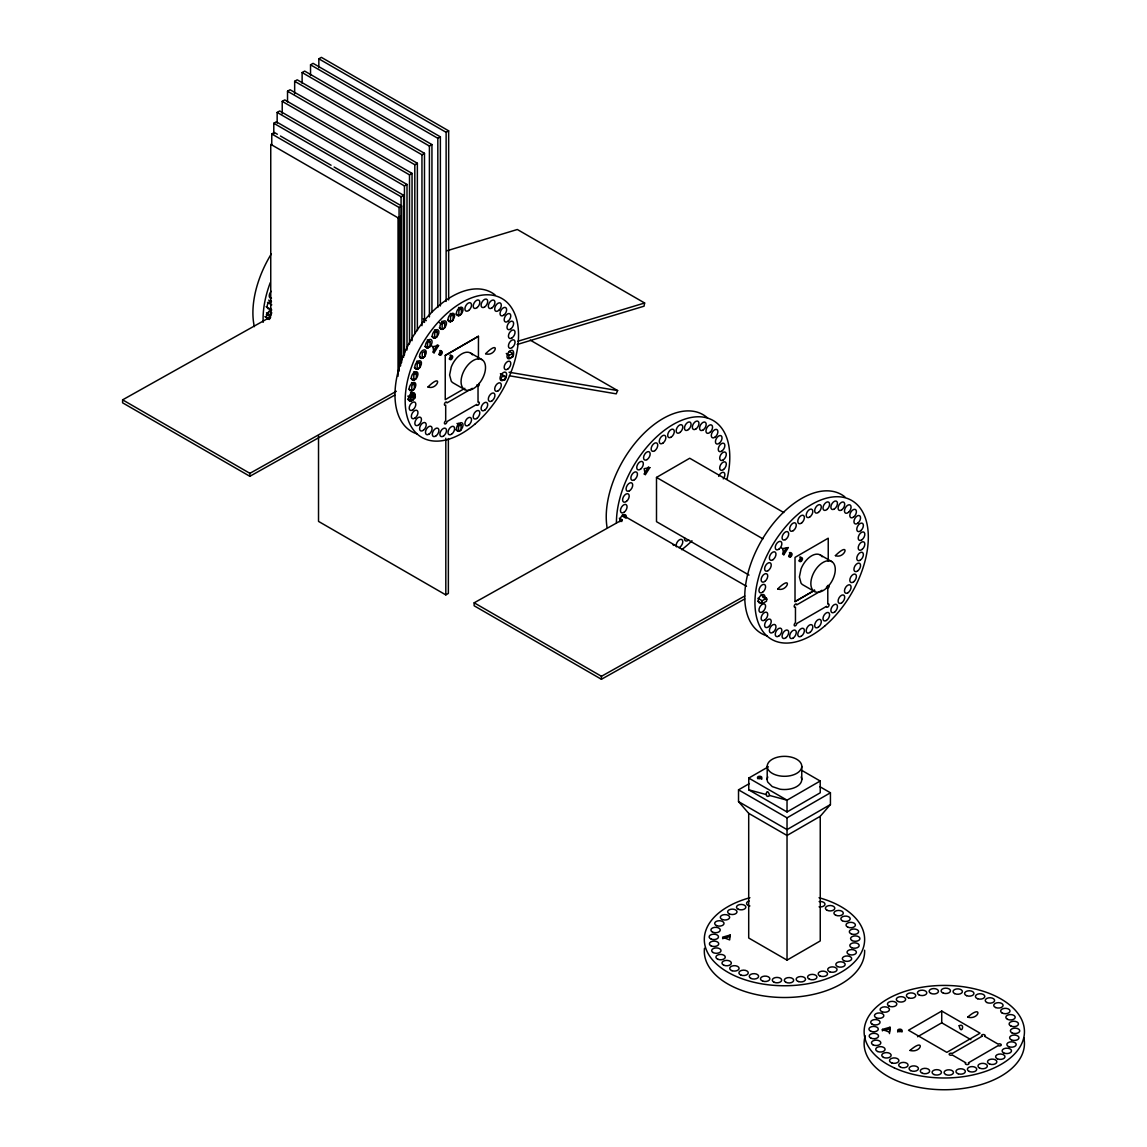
<?xml version="1.0" encoding="UTF-8"?>
<svg xmlns="http://www.w3.org/2000/svg" width="1147" height="1147" viewBox="0 0 1147 1147"><rect width="100%" height="100%" fill="white"/><g stroke="black" fill="none" stroke-linecap="round" stroke-linejoin="round"><path stroke-width="1.5" d="M266.348 314.464L270.592 316.916L122.614 399.844L122.571 402.798L249.86 476.292L394.726 395.113M249.86 476.292L249.903 473.338L396.332 391.27M619.323 518.243L622.147 519.878L474.17 602.806L474.127 605.774L601.415 679.268L744.733 598.949M601.415 679.268L601.458 676.3L744.776 595.996M730.195 935.02L729.65 939.909L722.581 937.185L730.195 935.02L730.195 936.482L722.581 938.662M882.387 1029.418L890 1027.239L889.455 1032.142L882.387 1029.418L882.387 1030.895M889.455 1033.605L890 1027.239M769.651 795.488C766.497 784.964 764.06 800.262 769.651 795.488L787.028 800.176L820.191 781.021L820.248 792.778L787.028 811.961L748.762 789.839L748.762 778.082L768.361 766.769M760.92 594.992L766.583 598.247L766.54 601.214L762.138 603.68L757.895 601.229M447.072 250.72L517.34 229.5L644.628 302.994L644.041 306.192L517.211 344.487M530.201 340.1L617.616 390.568L616.24 393.837L509.44 375.786M513.397 353.806L509.11 355.097L508.508 358.294L512.809 357.004A3.599 2.079 -60 0 0 513.397 353.806L509.153 351.355M434.068 352.789L438.57 345.605L437.294 344.86L432.792 352.057L434.068 352.789L432.878 346.666L431.602 345.935M644.041 474.055L648.557 466.858M786.168 548.237L782.569 554.001L783.831 554.732L788.347 547.535L782.655 548.61L781.379 547.879M749.378 783.573L738.525 789.839L738.525 801.595L748.704 813.352L787.028 835.475L820.248 816.291L830.428 804.534L830.428 792.778L819.818 786.656M461.094 424.777L458.542 426.254L458.542 431.344A3.599 2.079 -60 0 0 461.094 429.881L461.094 424.777L458.27 423.157M318.837 67.716L318.837 58.827L321.375 57.35L448.663 130.844L448.663 299.955M310.536 75.501L310.536 64.82L313.074 63.343L440.376 136.837L440.376 305.948M302.12 83.244L302.12 72.562L304.658 71.085L431.946 144.579L431.946 311.912M294.664 93.753L294.664 81.294L297.202 79.817L424.49 153.311L424.49 322.422M287.524 101.911L287.524 91.23L290.076 89.753L417.365 163.247L417.365 330.594M282.219 113.825L282.219 101.366L284.757 99.889L412.045 173.383L412.045 340.716M277.158 123.116L277.158 112.435L279.696 110.958L406.999 184.452L406.999 350.007M273.789 133.955L273.789 123.274L276.327 121.797L403.615 195.291L403.615 357.291M271.767 144.637L271.767 133.955L274.319 132.479L277.388 134.256M318.837 58.827L446.126 132.306L448.663 130.844M310.536 64.82L437.824 138.3L440.376 136.837M302.12 72.562L429.408 146.056L431.946 144.579M294.664 81.294L421.953 154.773L424.49 153.311M287.524 91.23L414.813 164.724L417.365 163.247M282.219 101.366L409.508 174.86L412.045 173.383M277.158 112.435L404.447 185.914L406.999 184.452M273.789 123.274L401.077 196.768L403.615 195.291M271.767 133.955L399.07 207.449L401.608 205.973L401.608 362.638M266.505 312.773L270.749 315.224L270.749 144.336L398.038 217.83L400.59 216.353L400.59 365.893M464.879 388.331L445.237 399.672L445.237 355.427L478.471 336.243L478.414 359.283M445.237 355.455L478.414 336.3M472.277 388.317L446.957 402.927A1.807 1.032 -60 0 0 445.696 402.196A1.807 1.032 -60 0 0 444.419 404.404A1.807 1.032 -60 0 0 445.696 405.135L445.696 420.863A1.807 1.032 -60 0 0 444.419 423.071A1.807 1.032 -60 0 0 445.696 423.802A1.807 1.032 -60 0 0 446.957 421.594L476.751 404.404A1.807 1.032 -60 0 0 478.027 405.135A1.807 1.032 -60 0 0 479.288 402.927A1.807 1.032 -60 0 0 478.027 402.196L478.027 386.467A1.807 1.032 -60 0 0 479.202 384.876A1.807 1.032 -60 0 0 478.916 383.442M318.522 435.946L318.522 521.398L445.81 594.892L448.362 593.429L448.362 438.541M749.02 575.077L656.5 521.67L656.5 477.424L689.72 458.241L783.788 512.551M828.234 561.198L828.234 538.187L795.014 557.399L795.014 601.616L814.614 590.261M795.014 601.616L814.657 590.275M822.055 590.261L796.735 604.87A1.807 1.032 -60 0 0 795.459 604.139A1.807 1.032 -60 0 0 794.197 606.347A1.807 1.032 -60 0 0 795.459 607.078L795.459 622.807A1.807 1.032 -60 0 0 794.197 625.015A1.807 1.032 -60 0 0 795.459 625.746A1.807 1.032 -60 0 0 796.735 623.538L826.528 606.347A1.807 1.032 -60 0 0 827.79 607.078A1.807 1.032 -60 0 0 829.066 604.87A1.807 1.032 -60 0 0 827.79 604.139L827.79 588.411A1.807 1.032 -60 0 0 828.966 586.82A1.807 1.032 -60 0 0 828.693 585.386M738.525 789.839L787.028 817.84L830.428 792.778M830.428 804.534L787.028 829.596L738.525 801.595M748.704 813.352L748.704 938.002L787.028 960.125L820.248 940.941L820.248 816.291M941.73 1011.052L908.51 1030.235L946.834 1052.358L980.054 1033.175L941.73 1011.052L941.73 1022.809L970.849 1039.626M917.571 1036.759L941.73 1022.809M407.787 396.116L410.612 397.751L415.028 395.285L415.343 396.575L414.985 398.238L410.583 400.719L407.744 399.084M622.319 514.96L746.525 586.289M757.923 598.275L762.167 600.727L766.583 598.247M517.799 341.276L644.628 302.994M883.907 1030.465L890 1028.716M432.878 346.666L438.57 345.605M456.019 314.02L458.857 315.654L461.395 314.178L461.395 309.088L458.571 307.453M447.731 320.013L450.556 321.647L453.108 320.171L453.108 315.081L450.269 313.446M439.301 327.755L442.14 329.39L444.678 327.913L444.678 322.823L441.853 321.189M431.846 336.487L434.684 338.121L437.222 336.645L437.222 331.555L434.398 329.92M424.72 346.423L427.544 348.057L430.096 346.595L430.096 341.491L427.272 339.87M422.239 358.194L424.777 356.717L424.777 351.627A3.599 2.079 -60 0 0 422.239 353.104L422.239 358.194L419.401 356.559M414.354 367.628L417.178 369.262L419.716 367.786L419.716 362.696L416.891 361.061M410.97 378.467L413.809 380.101L416.347 378.625L416.347 373.535L413.522 371.9M408.963 389.148L411.802 390.783L414.339 389.32L414.339 384.216L411.515 382.582M407.945 399.529L410.769 401.163L413.321 399.686L413.321 394.597L410.483 392.962M509.067 372.23L617.616 390.568M506.042 376.904L502.343 376.288L501.368 377.865L500.967 379.557L504.666 380.173A3.599 2.079 -60 0 0 506.042 376.904L500.393 373.65M748.762 789.839L766.411 794.599M280.456 136.02L331.067 165.24M334.135 167.018L401.608 205.973M506.271 353.462L509.11 355.097M439.301 322.665L442.14 324.3A3.599 2.079 -60 0 1 444.678 322.823M423.272 318.895L426.34 320.658M470.471 353.004L481.926 359.613A17.277 9.979 -60 0 1 476.449 386.396A17.277 9.979 -60 0 1 461.481 377.75A17.277 9.979 -60 0 1 481.926 359.613M820.248 554.947L831.704 561.557A17.277 9.979 -60 0 1 826.227 588.325A17.277 9.979 -60 0 1 811.259 579.694A17.277 9.979 -60 0 1 831.704 561.557M656.5 477.424L762.898 538.846M464.65 389.55L453.194 382.94A17.277 9.979 -60 0 1 451.244 381.134L449.61 375.026L451.244 367.026A17.277 9.979 -60 0 1 472.406 354.81M814.413 591.494L802.957 584.884A17.277 9.979 -60 0 1 801.022 583.077L799.387 576.97L801.022 568.969A17.277 9.979 -60 0 1 822.184 556.754M268.656 300.113L271.495 301.747M267.523 302.407L271.767 304.844M266.118 306.679L271.767 309.948M410.784 392.833L415.028 395.285M269.058 311.31L271.882 312.945M622.635 516.25L625.473 517.885M762.655 597.085L766.899 599.537M456.993 423.487L459.818 425.121M264.9 316.601L269.144 319.052M266.505 317.877L269.33 319.497M455.717 429.709L458.542 431.344M801.825 770.411L820.191 781.021M122.614 399.844L249.903 473.338M474.17 602.806L601.458 676.3M748.762 778.082L787.028 800.176L787.028 811.961M782.655 548.61L783.831 554.732M801.767 766.325A17.277 9.979 0 0 1 775.845 774.956A17.277 9.979 0 0 1 775.845 757.68A17.277 9.979 0 0 1 801.767 766.325L801.767 779.544M787.028 817.84L787.028 960.125M767.2 766.325L767.2 779.544M458.857 315.654L458.857 310.565A3.599 2.079 -60 0 1 461.395 309.088M450.556 321.647L450.556 316.558A3.599 2.079 -60 0 1 453.108 315.081M446.126 132.306L446.126 301.432M445.81 438.24L445.81 594.892M442.14 324.3L442.14 329.39M437.824 138.3L437.824 307.425M434.684 338.121L434.684 333.031A3.599 2.079 -60 0 1 437.222 331.555M429.408 146.056L429.408 316.945M427.544 348.057L427.544 342.967A3.599 2.079 -60 0 1 430.096 341.491M421.953 154.773L421.953 325.676M417.178 369.262L417.178 364.173A3.599 2.079 -60 0 1 419.716 362.696M414.813 164.724L414.813 333.834M413.809 380.101L413.809 375.012A3.599 2.079 -60 0 1 416.347 373.535M411.802 390.783L411.802 385.693A3.599 2.079 -60 0 1 414.339 384.216M410.769 401.163L410.769 396.073A3.599 2.079 -60 0 1 413.321 394.597M409.508 174.86L409.508 343.971M404.447 185.914L404.447 355.04M401.077 196.768L401.077 362.323M399.07 207.449L399.07 371.227M398.038 217.83L398.038 376.259M819.13 901.599A4.674 2.695 0 0 1 824.994 904.237A4.674 2.695 0 0 1 819.073 906.818M749.894 905.958A4.674 2.695 0 0 1 746.611 903.621A4.674 2.695 0 0 1 749.077 900.983M864.623 950.246A80.161 46.281 0 0 1 782.784 997.503A80.161 46.281 0 0 1 704.473 948.282M819.044 897.714A80.161 46.281 0 0 1 847.203 968.283A80.161 46.281 0 0 1 721.75 968.297A80.161 46.281 0 0 1 749.909 897.714M757.55 778.655A2.165 1.247 0 0 1 760.203 777.766A2.165 1.247 0 0 1 761.723 779.3M801.165 776.963A17.277 9.979 0 0 1 780.003 789.193L772.261 786.598L767.787 782.139A17.277 9.979 0 0 1 767.787 776.963M1023.841 1037.777A80.161 46.281 0 0 1 942.576 1089.736A80.161 46.281 0 0 1 865.211 1035.827M897.743 1032.028A2.165 1.247 0 0 1 899.836 1030.465A2.165 1.247 0 0 1 901.915 1032.028M616.426 522.674A80.161 46.281 -60 0 1 682.092 420.132A80.161 46.281 -60 0 1 726.94 479.36M691.985 540.767A80.161 46.281 -60 0 1 681.662 549.714M607.05 527.391A80.161 46.281 -60 0 1 640.012 437.423A80.161 46.281 -60 0 1 707.627 418.024M718.682 476.32A4.674 2.695 -60 0 1 723.886 472.478A4.674 2.695 -60 0 1 723.241 478.873M619.853 521.699A4.674 2.695 -60 0 1 623.05 515.032A4.674 2.695 -60 0 1 626.248 518M688.745 539.864A4.674 2.695 -60 0 1 684.544 537.771M676.4 546.847A4.674 2.695 -60 0 1 678.766 540.294A4.674 2.695 -60 0 1 682.78 541.556A4.674 2.695 -60 0 1 679.024 547.664M672.759 544.696A4.674 2.695 -60 0 1 673.92 545.47M799.674 557.17A2.165 1.247 -60 0 1 801.151 558.546A2.165 1.247 -60 0 1 798.914 560.912M410.583 400.719A3.599 2.079 -60 0 1 410.612 397.751M270.233 318.579A3.599 2.079 -60 0 1 270.592 316.916M270.749 315.224A3.599 2.079 -60 0 1 271.366 314.579M449.911 355.24A2.165 1.247 -60 0 1 451.388 356.602A2.165 1.247 -60 0 1 449.137 358.968M254.347 326.651A80.161 46.281 -60 0 1 271.251 254.003M271.466 298.191A4.674 2.695 -60 0 1 269.258 296.055A4.674 2.695 -60 0 1 271.136 291.324M263.179 322.321A80.161 46.281 -60 0 1 270.291 282.606M270.735 308.299A4.674 2.695 -60 0 1 267.122 306.435A4.674 2.695 -60 0 1 270.979 300.586M268.842 319.052A4.674 2.695 -60 0 1 266.649 315.167A4.674 2.695 -60 0 1 271.366 310.593M476.751 385.736A1.807 1.032 -60 0 1 476.923 384.905M417.193 433.939A80.161 46.281 -60 0 1 410.741 340.415A80.161 46.281 -60 0 1 495.16 294.994M439.631 350.781A2.165 1.247 -60 0 1 441.108 352.158A2.165 1.247 -60 0 1 438.857 354.509M762.138 603.68A3.599 2.079 -60 0 1 762.167 600.727M621.789 521.555A3.599 2.079 -60 0 1 622.147 519.878M826.528 587.68A1.807 1.032 -60 0 1 826.7 586.834M827.46 585.716A1.807 1.032 -60 0 1 827.79 585.472M761.565 602.619A4.674 2.695 -60 0 1 758.267 600.368A4.674 2.695 -60 0 1 762.138 594.705A4.674 2.695 -60 0 1 764.762 597.945M766.97 635.882A80.161 46.281 -60 0 1 760.518 542.359A80.161 46.281 -60 0 1 844.938 496.923M789.394 552.725A2.165 1.247 -60 0 1 790.871 554.087A2.165 1.247 -60 0 1 788.634 556.453M959.179 1025.676C961.028 1036.085 965.831 1022.723 959.179 1025.676M910.03 1050.451C921.873 1053.591 925.357 1036.902 910.03 1050.451M967.681 1017.16C979.538 1020.314 983.022 1003.625 967.681 1017.16M427.974 386.983C437.867 390.625 443.459 371.614 427.974 386.983M485.625 353.706C495.518 357.334 501.11 338.322 485.625 353.706M777.738 588.927C787.645 592.569 793.237 573.557 777.738 588.927M835.403 555.635C845.296 559.277 850.888 540.266 835.403 555.635M649.833 467.603L645.317 474.786L644.127 468.664L649.833 467.603M982.018 1036.286L952.225 1053.491A1.807 1.032 0 0 0 949.687 1053.491A1.807 1.032 0 0 0 949.687 1054.953A1.807 1.032 0 0 0 952.225 1054.953L965.846 1062.825A1.807 1.032 0 0 0 965.846 1064.287A1.807 1.032 0 0 0 968.398 1064.287A1.807 1.032 0 0 0 968.398 1062.825L998.177 1045.62A1.807 1.032 0 0 0 1000.729 1045.62A1.807 1.032 0 0 0 1000.729 1044.157A1.807 1.032 0 0 0 998.177 1044.157L984.556 1036.286A1.807 1.032 0 0 0 984.556 1034.823A1.807 1.032 0 0 0 982.018 1034.823A1.807 1.032 0 0 0 982.018 1036.286M842.256 920.711A4.674 2.695 0 0 0 850.07 919.464A4.674 2.695 0 0 0 844.307 916.181A4.674 2.695 0 0 0 842.256 920.711M847.762 927.134A4.674 2.695 0 0 0 855.347 925.471A4.674 2.695 0 0 0 849.067 922.503A4.674 2.695 0 0 0 847.762 927.134M835.934 915.335A4.674 2.695 0 0 0 843.274 913.356A4.674 2.695 0 0 0 836.622 910.675A4.674 2.695 0 0 0 835.934 915.335M827.102 910.288A4.674 2.695 0 0 0 834.729 908.696A4.674 2.695 0 0 0 828.521 905.671A4.674 2.695 0 0 0 827.102 910.288M851.375 933.945A4.674 2.695 0 0 0 858.659 931.894A4.674 2.695 0 0 0 851.949 929.285A4.674 2.695 0 0 0 851.375 933.945M722.452 919.579A4.674 2.695 0 0 0 729.664 917.442A4.674 2.695 0 0 0 722.854 914.905A4.674 2.695 0 0 0 722.452 919.579M729.162 913.815A4.674 2.695 0 0 0 736.904 912.41A4.674 2.695 0 0 0 730.926 909.241A4.674 2.695 0 0 0 729.162 913.815M809.452 979.223A4.674 2.695 0 0 0 816.908 977.387A4.674 2.695 0 0 0 810.427 974.577A4.674 2.695 0 0 0 809.452 979.223M717.95 959.322A4.674 2.695 0 0 0 725.262 957.301A4.674 2.695 0 0 0 718.581 954.662A4.674 2.695 0 0 0 717.95 959.322M738.338 909.284A4.674 2.695 0 0 0 745.822 907.478A4.674 2.695 0 0 0 739.371 904.639A4.674 2.695 0 0 0 738.338 909.284M762.784 981.129A4.674 2.695 0 0 0 769.866 978.835A4.674 2.695 0 0 0 762.898 976.441A4.674 2.695 0 0 0 762.784 981.129M819.732 975.825A4.674 2.695 0 0 0 827.446 974.391A4.674 2.695 0 0 0 821.438 971.251A4.674 2.695 0 0 0 819.732 975.825M716.474 925.557A4.674 2.695 0 0 0 723.986 923.808A4.674 2.695 0 0 0 717.606 920.926A4.674 2.695 0 0 0 716.474 925.557M829.869 971.853A4.674 2.695 0 0 0 837.052 969.688A4.674 2.695 0 0 0 830.213 967.179A4.674 2.695 0 0 0 829.869 971.853M774.225 982.305A4.674 2.695 0 0 0 781.637 980.398A4.674 2.695 0 0 0 775.085 977.645A4.674 2.695 0 0 0 774.225 982.305M785.896 982.291A4.674 2.695 0 0 0 793.581 980.8A4.674 2.695 0 0 0 787.487 977.703A4.674 2.695 0 0 0 785.896 982.291M750.912 978.405A4.674 2.695 0 0 0 758.554 976.843A4.674 2.695 0 0 0 752.389 973.803A4.674 2.695 0 0 0 750.912 978.405M740.89 975.05A4.674 2.695 0 0 0 748.26 973.086A4.674 2.695 0 0 0 741.636 970.391A4.674 2.695 0 0 0 740.89 975.05M837.64 966.606A4.674 2.695 0 0 0 845.138 964.828A4.674 2.695 0 0 0 838.729 961.975A4.674 2.695 0 0 0 837.64 966.606M798.412 981.545A4.674 2.695 0 0 0 805.538 979.309A4.674 2.695 0 0 0 798.642 976.857A4.674 2.695 0 0 0 798.412 981.545M852.035 940.554A4.674 2.695 0 0 0 859.806 939.25A4.674 2.695 0 0 0 853.956 936.009A4.674 2.695 0 0 0 852.035 940.554M851.59 947.637A4.674 2.695 0 0 0 859.132 945.917A4.674 2.695 0 0 0 852.794 943.006A4.674 2.695 0 0 0 851.59 947.637M849.153 954.533A4.674 2.695 0 0 0 856.393 952.426A4.674 2.695 0 0 0 849.612 949.859A4.674 2.695 0 0 0 849.153 954.533M843.819 960.627A4.674 2.695 0 0 0 851.576 959.25A4.674 2.695 0 0 0 845.64 956.068A4.674 2.695 0 0 0 843.819 960.627M723.685 965.157A4.674 2.695 0 0 0 731.284 963.537A4.674 2.695 0 0 0 725.047 960.541A4.674 2.695 0 0 0 723.685 965.157M732.073 970.72A4.674 2.695 0 0 0 739.098 968.369A4.674 2.695 0 0 0 732.073 966.032A4.674 2.695 0 0 0 732.073 970.72M712.387 931.981A4.674 2.695 0 0 0 720.144 930.633A4.674 2.695 0 0 0 714.251 927.421A4.674 2.695 0 0 0 712.387 931.981M711.226 939.121A4.674 2.695 0 0 0 718.495 937.042A4.674 2.695 0 0 0 711.742 934.447A4.674 2.695 0 0 0 711.226 939.121M711.14 945.902A4.674 2.695 0 0 0 718.696 944.225A4.674 2.695 0 0 0 712.387 941.286A4.674 2.695 0 0 0 711.14 945.902M713.09 952.54A4.674 2.695 0 0 0 720.89 951.264A4.674 2.695 0 0 0 715.083 948.01A4.674 2.695 0 0 0 713.09 952.54M758.11 778.383A2.165 1.247 0 0 0 761.723 777.824A2.165 1.247 0 0 0 759.085 776.304A2.165 1.247 0 0 0 758.11 778.383M891.879 1062.954A4.674 2.695 0 0 0 898.904 1060.602A4.674 2.695 0 0 0 891.879 1058.265A4.674 2.695 0 0 0 891.879 1062.954M883.477 1057.391A4.674 2.695 0 0 0 891.09 1055.77A4.674 2.695 0 0 0 884.853 1052.774A4.674 2.695 0 0 0 883.477 1057.391M872.179 1024.214A4.674 2.695 0 0 0 879.95 1022.866A4.674 2.695 0 0 0 874.057 1019.654A4.674 2.695 0 0 0 872.179 1024.214M894.359 1067.914A80.161 46.281 0 0 0 1023.568 1038.551A80.161 46.281 0 0 0 914.919 988.642A80.161 46.281 0 0 0 894.359 1067.914M900.696 1067.284A4.674 2.695 0 0 0 908.051 1065.319A4.674 2.695 0 0 0 901.442 1062.624A4.674 2.695 0 0 0 900.696 1067.284M871.032 1031.354A4.674 2.695 0 0 0 878.287 1029.275A4.674 2.695 0 0 0 871.548 1026.68A4.674 2.695 0 0 0 871.032 1031.354M958.204 1073.778A4.674 2.695 0 0 0 965.344 1071.542A4.674 2.695 0 0 0 958.433 1069.09A4.674 2.695 0 0 0 958.204 1073.778M997.446 1058.839A4.674 2.695 0 0 0 1004.944 1057.061A4.674 2.695 0 0 0 998.521 1054.208A4.674 2.695 0 0 0 997.446 1058.839M910.718 1070.638A4.674 2.695 0 0 0 918.36 1069.076A4.674 2.695 0 0 0 912.195 1066.036A4.674 2.695 0 0 0 910.718 1070.638M943.364 993.144A4.674 2.695 0 0 0 950.462 990.893A4.674 2.695 0 0 0 943.537 988.47A4.674 2.695 0 0 0 943.364 993.144M872.896 1044.774A4.674 2.695 0 0 0 880.695 1043.498A4.674 2.695 0 0 0 874.889 1040.243A4.674 2.695 0 0 0 872.896 1044.774M898.302 1031.296A2.165 1.247 0 0 0 901.915 1030.737A2.165 1.247 0 0 0 899.277 1029.203A2.165 1.247 0 0 0 898.302 1031.296M954.662 993.603A4.674 2.695 0 0 0 962.319 992.083A4.674 2.695 0 0 0 956.197 989.015A4.674 2.695 0 0 0 954.662 993.603M995.739 1007.568A4.674 2.695 0 0 0 1003.08 1005.575A4.674 2.695 0 0 0 996.428 1002.908A4.674 2.695 0 0 0 995.739 1007.568M966.548 995.653A4.674 2.695 0 0 0 973.932 993.718A4.674 2.695 0 0 0 967.351 990.994A4.674 2.695 0 0 0 966.548 995.653M876.265 1017.79A4.674 2.695 0 0 0 883.792 1016.041A4.674 2.695 0 0 0 877.412 1013.145A4.674 2.695 0 0 0 876.265 1017.79M931.02 993.445A4.674 2.695 0 0 0 938.447 991.582A4.674 2.695 0 0 0 931.938 988.8A4.674 2.695 0 0 0 931.02 993.445M919.005 994.893A4.674 2.695 0 0 0 926.704 993.431A4.674 2.695 0 0 0 920.654 990.305A4.674 2.695 0 0 0 919.005 994.893M882.258 1011.812A4.674 2.695 0 0 0 889.47 1009.675A4.674 2.695 0 0 0 882.66 1007.138A4.674 2.695 0 0 0 882.258 1011.812M888.968 1006.034A4.674 2.695 0 0 0 896.71 1004.643A4.674 2.695 0 0 0 890.732 1001.474A4.674 2.695 0 0 0 888.968 1006.034M908.596 997.89A4.674 2.695 0 0 0 915.75 995.696A4.674 2.695 0 0 0 908.883 993.216A4.674 2.695 0 0 0 908.596 997.89M1011.396 1039.87A4.674 2.695 0 0 0 1018.937 1038.15A4.674 2.695 0 0 0 1012.586 1035.239A4.674 2.695 0 0 0 1011.396 1039.87M898.144 1001.503A4.674 2.695 0 0 0 905.628 999.697A4.674 2.695 0 0 0 899.176 996.872A4.674 2.695 0 0 0 898.144 1001.503M945.702 1074.524A4.674 2.695 0 0 0 953.372 1073.033A4.674 2.695 0 0 0 947.293 1069.936A4.674 2.695 0 0 0 945.702 1074.524M1011.181 1026.178A4.674 2.695 0 0 0 1018.464 1024.128A4.674 2.695 0 0 0 1011.754 1021.504A4.674 2.695 0 0 0 1011.181 1026.178M934.031 1074.538A4.674 2.695 0 0 0 941.429 1072.631A4.674 2.695 0 0 0 934.877 1069.879A4.674 2.695 0 0 0 934.031 1074.538M1007.553 1019.353A4.674 2.695 0 0 0 1015.138 1017.704A4.674 2.695 0 0 0 1008.873 1014.737A4.674 2.695 0 0 0 1007.553 1019.353M979.538 1068.058A4.674 2.695 0 0 0 987.252 1066.624A4.674 2.695 0 0 0 981.244 1063.47A4.674 2.695 0 0 0 979.538 1068.058M1008.959 1046.752A4.674 2.695 0 0 0 1016.199 1044.659A4.674 2.695 0 0 0 1009.417 1042.093A4.674 2.695 0 0 0 1008.959 1046.752M969.258 1071.456A4.674 2.695 0 0 0 976.714 1069.621A4.674 2.695 0 0 0 970.233 1066.81A4.674 2.695 0 0 0 969.258 1071.456M989.675 1064.086A4.674 2.695 0 0 0 996.858 1061.921A4.674 2.695 0 0 0 990.019 1059.412A4.674 2.695 0 0 0 989.675 1064.086M1003.625 1052.86A4.674 2.695 0 0 0 1011.382 1051.484A4.674 2.695 0 0 0 1005.446 1048.286A4.674 2.695 0 0 0 1003.625 1052.86M1011.826 1032.787A4.674 2.695 0 0 0 1019.611 1031.483A4.674 2.695 0 0 0 1013.762 1028.242A4.674 2.695 0 0 0 1011.826 1032.787M877.756 1051.555A4.674 2.695 0 0 0 885.068 1049.534A4.674 2.695 0 0 0 878.373 1046.896A4.674 2.695 0 0 0 877.756 1051.555M1002.062 1012.944A4.674 2.695 0 0 0 1009.876 1011.697A4.674 2.695 0 0 0 1004.098 1008.414A4.674 2.695 0 0 0 1002.062 1012.944M922.589 1073.348A4.674 2.695 0 0 0 929.672 1071.069A4.674 2.695 0 0 0 922.704 1068.674A4.674 2.695 0 0 0 922.589 1073.348M977.746 998.779A4.674 2.695 0 0 0 984.8 996.471A4.674 2.695 0 0 0 977.803 994.091A4.674 2.695 0 0 0 977.746 998.779M986.907 1002.521A4.674 2.695 0 0 0 994.535 1000.93A4.674 2.695 0 0 0 988.327 997.904A4.674 2.695 0 0 0 986.907 1002.521M870.931 1038.135A4.674 2.695 0 0 0 878.502 1036.458A4.674 2.695 0 0 0 872.193 1033.504A4.674 2.695 0 0 0 870.931 1038.135M624.068 512.308A4.674 2.695 -60 0 0 626.463 504.909A4.674 2.695 -60 0 0 620.756 508.809A4.674 2.695 -60 0 0 624.068 512.308M722.395 450.628A4.674 2.695 -60 0 0 723.915 443.373A4.674 2.695 -60 0 0 718.366 448.233A4.674 2.695 -60 0 0 722.395 450.628M723.585 469.481A4.674 2.695 -60 0 0 725.521 462.126A4.674 2.695 -60 0 0 719.886 466.557A4.674 2.695 -60 0 0 723.585 469.481M626.506 501.354A4.674 2.695 -60 0 0 628.413 494.013A4.674 2.695 -60 0 0 622.778 498.472A4.674 2.695 -60 0 0 626.506 501.354M634.506 479.718A4.674 2.695 -60 0 0 636.829 472.335A4.674 2.695 -60 0 0 631.137 476.32A4.674 2.695 -60 0 0 634.506 479.718M629.445 490.787A4.674 2.695 -60 0 0 632.241 483.389A4.674 2.695 -60 0 0 626.506 486.801A4.674 2.695 -60 0 0 629.445 490.787M688.515 429.508A4.674 2.695 -60 0 0 690.193 422.211A4.674 2.695 -60 0 0 684.601 426.913A4.674 2.695 -60 0 0 688.515 429.508M671.124 437.165A4.674 2.695 -60 0 0 673.776 429.752A4.674 2.695 -60 0 0 668.056 433.351A4.674 2.695 -60 0 0 671.124 437.165M663.253 442.857A4.674 2.695 -60 0 0 665.016 435.545A4.674 2.695 -60 0 0 659.41 440.176A4.674 2.695 -60 0 0 663.253 442.857M679.913 432.476A4.674 2.695 -60 0 0 682.092 425.093A4.674 2.695 -60 0 0 676.4 429.25A4.674 2.695 -60 0 0 679.913 432.476M703.369 429.781A4.674 2.695 -60 0 0 705.477 422.411A4.674 2.695 -60 0 0 699.799 426.67A4.674 2.695 -60 0 0 703.369 429.781M723.27 459.89A4.674 2.695 -60 0 0 725.707 452.492A4.674 2.695 -60 0 0 720.001 456.363A4.674 2.695 -60 0 0 723.27 459.89M640.686 469.023A4.674 2.695 -60 0 0 642.521 461.696A4.674 2.695 -60 0 0 636.9 466.241A4.674 2.695 -60 0 0 640.686 469.023M695.842 429.021A4.674 2.695 -60 0 0 698.423 421.623A4.674 2.695 -60 0 0 692.688 425.308A4.674 2.695 -60 0 0 695.842 429.021M646.951 459.646A4.674 2.695 -60 0 0 649.675 452.248A4.674 2.695 -60 0 0 643.954 455.746A4.674 2.695 -60 0 0 646.951 459.646M800.95 561.442A2.165 1.247 -60 0 0 802.269 558.03A2.165 1.247 -60 0 0 799.631 559.55A2.165 1.247 -60 0 0 800.95 561.442M710.05 432.333A4.674 2.695 -60 0 0 711.642 425.064A4.674 2.695 -60 0 0 706.079 429.853A4.674 2.695 -60 0 0 710.05 432.333M654.837 450.656A4.674 2.695 -60 0 0 657.088 443.272A4.674 2.695 -60 0 0 651.396 447.344A4.674 2.695 -60 0 0 654.837 450.656M714.825 437.308A4.674 2.695 -60 0 0 717.334 429.91A4.674 2.695 -60 0 0 711.613 433.681A4.674 2.695 -60 0 0 714.825 437.308M719.269 443.258A4.674 2.695 -60 0 0 721.291 435.903A4.674 2.695 -60 0 0 715.642 440.233A4.674 2.695 -60 0 0 719.269 443.258M451.172 359.498A2.165 1.247 -60 0 0 452.506 356.086A2.165 1.247 -60 0 0 449.853 357.62A2.165 1.247 -60 0 0 451.172 359.498M459.875 315.167A4.674 2.695 -60 0 0 462.528 307.769A4.674 2.695 -60 0 0 456.793 311.353A4.674 2.695 -60 0 0 459.875 315.167M468.664 310.479A4.674 2.695 -60 0 0 470.829 303.095A4.674 2.695 -60 0 0 465.152 307.267A4.674 2.695 -60 0 0 468.664 310.479M477.252 307.511A4.674 2.695 -60 0 0 478.944 300.213A4.674 2.695 -60 0 0 473.353 304.93A4.674 2.695 -60 0 0 477.252 307.511M484.579 307.023A4.674 2.695 -60 0 0 487.16 299.625A4.674 2.695 -60 0 0 481.439 303.31A4.674 2.695 -60 0 0 484.579 307.023M452.004 320.873A4.674 2.695 -60 0 0 453.768 313.547A4.674 2.695 -60 0 0 448.162 318.178A4.674 2.695 -60 0 0 452.004 320.873M498.787 310.35A4.674 2.695 -60 0 0 500.393 303.066A4.674 2.695 -60 0 0 494.816 307.855A4.674 2.695 -60 0 0 498.787 310.35M443.588 328.659A4.674 2.695 -60 0 0 445.839 321.275A4.674 2.695 -60 0 0 440.147 325.347A4.674 2.695 -60 0 0 443.588 328.659M475.36 423.73A80.161 46.281 -60 0 0 502.773 299.037A80.161 46.281 -60 0 0 407.429 381.105A80.161 46.281 -60 0 0 475.36 423.73M468.636 425.179A4.674 2.695 -60 0 0 470.844 417.795A4.674 2.695 -60 0 0 465.166 421.91A4.674 2.695 -60 0 0 468.636 425.179M418.956 424.619A4.674 2.695 -60 0 0 420.519 417.35A4.674 2.695 -60 0 0 414.956 422.182A4.674 2.695 -60 0 0 418.956 424.619M460.449 430.254A4.674 2.695 -60 0 0 462.169 422.956A4.674 2.695 -60 0 0 456.578 427.616A4.674 2.695 -60 0 0 460.449 430.254M476.636 418.526A4.674 2.695 -60 0 0 479.317 411.128A4.674 2.695 -60 0 0 473.596 414.669A4.674 2.695 -60 0 0 476.636 418.526M451.474 434.283A4.674 2.695 -60 0 0 454.083 426.885A4.674 2.695 -60 0 0 448.362 430.512A4.674 2.695 -60 0 0 451.474 434.283M443.66 435.889A4.674 2.695 -60 0 0 445.796 428.519A4.674 2.695 -60 0 0 440.118 432.72A4.674 2.695 -60 0 0 443.66 435.889M436.376 435.616A4.674 2.695 -60 0 0 438.011 428.333A4.674 2.695 -60 0 0 432.433 433.079A4.674 2.695 -60 0 0 436.376 435.616M485.066 409.923A4.674 2.695 -60 0 0 486.858 402.597A4.674 2.695 -60 0 0 481.253 407.185A4.674 2.695 -60 0 0 485.066 409.923M498.07 390.869A4.674 2.695 -60 0 0 500.838 383.471A4.674 2.695 -60 0 0 495.103 386.926A4.674 2.695 -60 0 0 498.07 390.869M415.257 379.356A4.674 2.695 -60 0 0 417.164 372.015A4.674 2.695 -60 0 0 411.529 376.474A4.674 2.695 -60 0 0 415.257 379.356M412.82 390.31A4.674 2.695 -60 0 0 415.214 382.912A4.674 2.695 -60 0 0 409.508 386.811A4.674 2.695 -60 0 0 412.82 390.31M412.648 400.059A4.674 2.695 -60 0 0 414.124 392.804A4.674 2.695 -60 0 0 408.59 397.722A4.674 2.695 -60 0 0 412.648 400.059M413.063 409.665A4.674 2.695 -60 0 0 415.056 402.31A4.674 2.695 -60 0 0 409.407 406.683A4.674 2.695 -60 0 0 413.063 409.665M414.913 418.139A4.674 2.695 -60 0 0 417.379 410.726A4.674 2.695 -60 0 0 411.658 414.54A4.674 2.695 -60 0 0 414.913 418.139M423.257 357.721A4.674 2.695 -60 0 0 425.58 350.337A4.674 2.695 -60 0 0 419.874 354.323A4.674 2.695 -60 0 0 423.257 357.721M511.146 328.63A4.674 2.695 -60 0 0 512.666 321.375A4.674 2.695 -60 0 0 507.117 326.25A4.674 2.695 -60 0 0 511.146 328.63M512.021 337.892A4.674 2.695 -60 0 0 514.458 330.494A4.674 2.695 -60 0 0 508.738 334.365A4.674 2.695 -60 0 0 512.021 337.892M510.329 358.366A4.674 2.695 -60 0 0 513.153 350.968A4.674 2.695 -60 0 0 507.433 354.323A4.674 2.695 -60 0 0 510.329 358.366M507.806 369.047A4.674 2.695 -60 0 0 510.171 361.649A4.674 2.695 -60 0 0 504.465 365.592A4.674 2.695 -60 0 0 507.806 369.047M512.322 347.484A4.674 2.695 -60 0 0 514.272 340.129A4.674 2.695 -60 0 0 508.623 344.559A4.674 2.695 -60 0 0 512.322 347.484M418.196 368.789A4.674 2.695 -60 0 0 420.992 361.405A4.674 2.695 -60 0 0 415.257 364.803A4.674 2.695 -60 0 0 418.196 368.789M440.749 354.953A2.165 1.247 -60 0 0 442.068 351.541A2.165 1.247 -60 0 0 439.43 353.075A2.165 1.247 -60 0 0 440.749 354.953M503.576 315.31A4.674 2.695 -60 0 0 506.071 307.912A4.674 2.695 -60 0 0 500.364 311.683A4.674 2.695 -60 0 0 503.576 315.31M508.006 321.26A4.674 2.695 -60 0 0 510.042 313.905A4.674 2.695 -60 0 0 504.379 318.249A4.674 2.695 -60 0 0 508.006 321.26M435.702 337.648A4.674 2.695 -60 0 0 438.426 330.25A4.674 2.695 -60 0 0 432.691 333.748A4.674 2.695 -60 0 0 435.702 337.648M429.422 347.025A4.674 2.695 -60 0 0 431.258 339.698A4.674 2.695 -60 0 0 425.637 344.243A4.674 2.695 -60 0 0 429.422 347.025M492.12 307.783A4.674 2.695 -60 0 0 494.214 300.414A4.674 2.695 -60 0 0 488.55 304.672A4.674 2.695 -60 0 0 492.12 307.783M492.006 400.833A4.674 2.695 -60 0 0 494.285 393.435A4.674 2.695 -60 0 0 488.593 397.479A4.674 2.695 -60 0 0 492.006 400.833M428.992 434.14A4.674 2.695 -60 0 0 431.53 426.741A4.674 2.695 -60 0 0 425.809 430.469A4.674 2.695 -60 0 0 428.992 434.14M503.963 379.772A4.674 2.695 -60 0 0 505.841 372.431A4.674 2.695 -60 0 0 500.207 376.933A4.674 2.695 -60 0 0 503.963 379.772M423.415 430.24A4.674 2.695 -60 0 0 425.48 422.87A4.674 2.695 -60 0 0 419.816 427.171A4.674 2.695 -60 0 0 423.415 430.24M809.639 517.096A4.674 2.695 -60 0 0 812.305 509.698A4.674 2.695 -60 0 0 806.57 513.297A4.674 2.695 -60 0 0 809.639 517.096M818.428 512.408A4.674 2.695 -60 0 0 820.607 505.038A4.674 2.695 -60 0 0 814.929 509.196A4.674 2.695 -60 0 0 818.428 512.408M827.03 509.454A4.674 2.695 -60 0 0 828.708 502.157A4.674 2.695 -60 0 0 823.13 506.859A4.674 2.695 -60 0 0 827.03 509.454M834.356 508.967A4.674 2.695 -60 0 0 836.937 501.569A4.674 2.695 -60 0 0 831.217 505.253A4.674 2.695 -60 0 0 834.356 508.967M801.782 522.803A4.674 2.695 -60 0 0 803.531 515.49A4.674 2.695 -60 0 0 797.925 520.121A4.674 2.695 -60 0 0 801.782 522.803M848.565 512.279A4.674 2.695 -60 0 0 850.171 505.01A4.674 2.695 -60 0 0 844.593 509.798A4.674 2.695 -60 0 0 848.565 512.279M793.366 530.602A4.674 2.695 -60 0 0 795.602 523.204A4.674 2.695 -60 0 0 789.925 527.29A4.674 2.695 -60 0 0 793.366 530.602M825.137 625.674A80.161 46.281 -60 0 0 852.551 500.981A80.161 46.281 -60 0 0 757.206 583.049A80.161 46.281 -60 0 0 825.137 625.674M818.413 627.122A4.674 2.695 -60 0 0 820.621 619.738A4.674 2.695 -60 0 0 814.929 623.853A4.674 2.695 -60 0 0 818.413 627.122M768.734 626.563A4.674 2.695 -60 0 0 770.297 619.294A4.674 2.695 -60 0 0 764.734 624.126A4.674 2.695 -60 0 0 768.734 626.563M810.226 632.198A4.674 2.695 -60 0 0 811.947 624.886A4.674 2.695 -60 0 0 806.341 629.56A4.674 2.695 -60 0 0 810.226 632.198M826.413 620.455A4.674 2.695 -60 0 0 829.095 613.057A4.674 2.695 -60 0 0 823.374 616.599A4.674 2.695 -60 0 0 826.413 620.455M801.251 636.227A4.674 2.695 -60 0 0 803.861 628.828A4.674 2.695 -60 0 0 798.14 632.456A4.674 2.695 -60 0 0 801.251 636.227M793.423 637.832A4.674 2.695 -60 0 0 795.574 630.449A4.674 2.695 -60 0 0 789.896 634.664A4.674 2.695 -60 0 0 793.423 637.832M786.139 637.56A4.674 2.695 -60 0 0 787.788 630.262A4.674 2.695 -60 0 0 782.211 635.022A4.674 2.695 -60 0 0 786.139 637.56M834.844 611.853A4.674 2.695 -60 0 0 836.636 604.541A4.674 2.695 -60 0 0 831.03 609.129A4.674 2.695 -60 0 0 834.844 611.853M847.848 592.813A4.674 2.695 -60 0 0 850.601 585.414A4.674 2.695 -60 0 0 844.88 588.87A4.674 2.695 -60 0 0 847.848 592.813M765.035 581.3A4.674 2.695 -60 0 0 766.942 573.959A4.674 2.695 -60 0 0 761.307 578.418A4.674 2.695 -60 0 0 765.035 581.3M762.583 592.253A4.674 2.695 -60 0 0 764.992 584.855A4.674 2.695 -60 0 0 759.271 588.755A4.674 2.695 -60 0 0 762.583 592.253M762.841 611.595A4.674 2.695 -60 0 0 764.834 604.24A4.674 2.695 -60 0 0 759.185 608.627A4.674 2.695 -60 0 0 762.841 611.595M764.676 620.068A4.674 2.695 -60 0 0 767.157 612.67A4.674 2.695 -60 0 0 761.436 616.484A4.674 2.695 -60 0 0 764.676 620.068M773.021 559.664A4.674 2.695 -60 0 0 775.358 552.28A4.674 2.695 -60 0 0 769.651 556.266A4.674 2.695 -60 0 0 773.021 559.664M860.91 530.574A4.674 2.695 -60 0 0 862.444 523.319A4.674 2.695 -60 0 0 856.895 528.179A4.674 2.695 -60 0 0 860.91 530.574M861.798 539.836A4.674 2.695 -60 0 0 864.236 532.437A4.674 2.695 -60 0 0 858.515 536.294A4.674 2.695 -60 0 0 861.798 539.836M860.107 560.295A4.674 2.695 -60 0 0 862.931 552.911A4.674 2.695 -60 0 0 857.196 556.266A4.674 2.695 -60 0 0 860.107 560.295M857.583 570.991A4.674 2.695 -60 0 0 859.935 563.593A4.674 2.695 -60 0 0 854.228 567.536A4.674 2.695 -60 0 0 857.583 570.991M862.1 549.427A4.674 2.695 -60 0 0 864.049 542.072A4.674 2.695 -60 0 0 858.4 546.502A4.674 2.695 -60 0 0 862.1 549.427M767.974 570.733A4.674 2.695 -60 0 0 770.77 563.335A4.674 2.695 -60 0 0 765.035 566.747A4.674 2.695 -60 0 0 767.974 570.733M790.527 556.897A2.165 1.247 -60 0 0 791.846 553.485A2.165 1.247 -60 0 0 789.193 555.019A2.165 1.247 -60 0 0 790.527 556.897M853.339 517.254A4.674 2.695 -60 0 0 855.848 509.856A4.674 2.695 -60 0 0 850.128 513.627A4.674 2.695 -60 0 0 853.339 517.254M857.784 523.204A4.674 2.695 -60 0 0 859.806 515.849A4.674 2.695 -60 0 0 854.157 520.179A4.674 2.695 -60 0 0 857.784 523.204M785.48 539.592A4.674 2.695 -60 0 0 788.204 532.194A4.674 2.695 -60 0 0 782.469 535.692A4.674 2.695 -60 0 0 785.48 539.592M779.2 548.969A4.674 2.695 -60 0 0 781.035 541.642A4.674 2.695 -60 0 0 775.415 546.187A4.674 2.695 -60 0 0 779.2 548.969M841.884 509.727A4.674 2.695 -60 0 0 843.991 502.357A4.674 2.695 -60 0 0 838.328 506.601A4.674 2.695 -60 0 0 841.884 509.727M841.769 602.777A4.674 2.695 -60 0 0 844.063 595.379A4.674 2.695 -60 0 0 838.371 599.422A4.674 2.695 -60 0 0 841.769 602.777M778.77 636.083A4.674 2.695 -60 0 0 781.308 628.685A4.674 2.695 -60 0 0 775.587 632.413A4.674 2.695 -60 0 0 778.77 636.083M853.741 581.715A4.674 2.695 -60 0 0 855.605 574.375A4.674 2.695 -60 0 0 849.984 578.877A4.674 2.695 -60 0 0 853.741 581.715M773.193 632.183A4.674 2.695 -60 0 0 775.257 624.814A4.674 2.695 -60 0 0 769.594 629.115A4.674 2.695 -60 0 0 773.193 632.183"/></g></svg>
